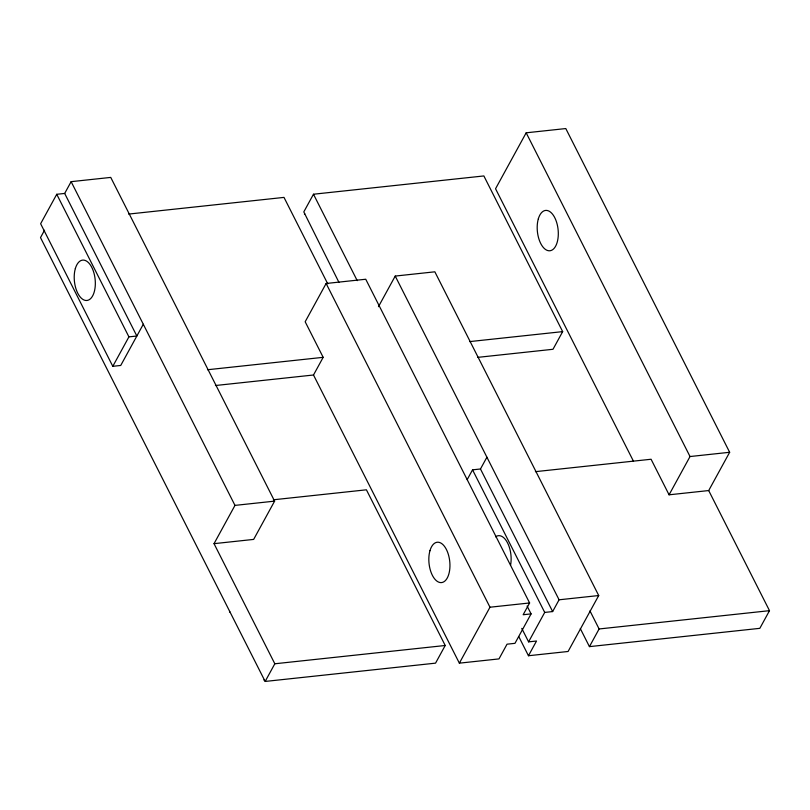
<?xml version="1.0" encoding="UTF-8"?>
<svg xmlns="http://www.w3.org/2000/svg" width="810" height="810" viewBox="0 0 810 810"><rect width="100%" height="100%" fill="white"/><g stroke="black" fill="none" stroke-linecap="round" stroke-linejoin="round"><path stroke-width="1.21" d="M44.53 230.243L40.5 237.603L265.154 681.443L274.823 663.775L214.032 543.662L253.651 539.409L274.61 501.137L110.747 177.41L71.128 181.663L64.678 193.438L56.751 194.289L40.632 223.732L112.803 366.312L120.73 365.462L143.299 324.243M112.803 366.312L128.922 336.869L136.849 336.018L64.678 193.438M477.556 357.382L552.997 349.282L562.667 331.624L483.864 175.942L313.48 194.228L303.801 211.896L338.924 282.336M304.438 214.204L304.712 213.688M527.107 606.032L531.087 613.889L523.159 614.739L529.608 602.964L365.745 279.237L326.126 283.49L305.167 321.762L323.17 357.332L313.5 375L215.43 385.519M214.032 543.662L234.981 505.389L274.61 501.137M378.462 306.686L395.229 276.068L434.849 271.816L598.712 595.542L568.083 651.483L528.464 655.736L518.775 636.589M229.483 612.026L229.756 611.51M535.4 471.663L651.078 459.25L669.08 494.809L708.699 490.556L729.658 452.284L565.795 128.557L526.176 132.81L495.548 188.75L633.43 461.153M263.969 680.157L264.242 679.641M467.167 479.652L472.544 469.841L480.472 468.99L486.911 457.215M273.375 499.79L366.414 489.807L445.216 645.489L435.547 663.147L265.154 681.443M313.5 375L459.361 663.157L489.979 607.216L529.608 602.964M531.087 613.889L514.968 643.332L507.04 644.183L498.98 658.905L459.361 663.157M521.772 628.388L528.596 641.864L544.715 612.421L552.643 611.57L559.082 599.795L598.712 595.542M528.464 655.736L536.524 641.014L528.596 641.864M669.08 494.809L690.029 456.536L729.658 452.284M580.304 628.58L589.437 646.633L599.106 628.965L769.5 610.669L708.699 490.556M769.5 610.669L759.831 628.337L589.437 646.633M128.638 214.073L283.996 197.397L327.746 283.834M207.492 369.745L323.17 357.332M469.618 341.607L562.667 331.624M274.823 663.775L445.216 645.489M526.176 132.81L690.029 456.536M589.974 610.912L599.106 628.965M395.229 276.068L559.082 599.795M480.472 468.99L552.643 611.57M472.544 469.841L544.715 612.421M313.48 194.228L357.23 280.665M326.126 283.49L489.979 607.216M71.128 181.663L234.981 505.389M56.751 194.289L128.922 336.869M495.568 536.827A20.28 10.398 83.9 0 1 507.435 542.649A20.28 10.398 83.9 0 1 510.543 565.319M538.316 218.892A20.28 10.398 83.9 0 0 548.35 250.705A20.28 10.398 83.9 0 0 556.591 222.213A20.28 10.398 83.9 0 0 538.316 218.892M429.958 550.709A20.28 10.398 83.9 0 0 439.982 582.522A20.28 10.398 83.9 0 0 448.234 554.03A20.28 10.398 83.9 0 0 429.958 550.709M75.34 268.586A20.28 10.398 83.9 0 0 85.374 300.409A20.28 10.398 83.9 0 0 93.616 271.907A20.28 10.398 83.9 0 0 75.34 268.586"/></g></svg>
